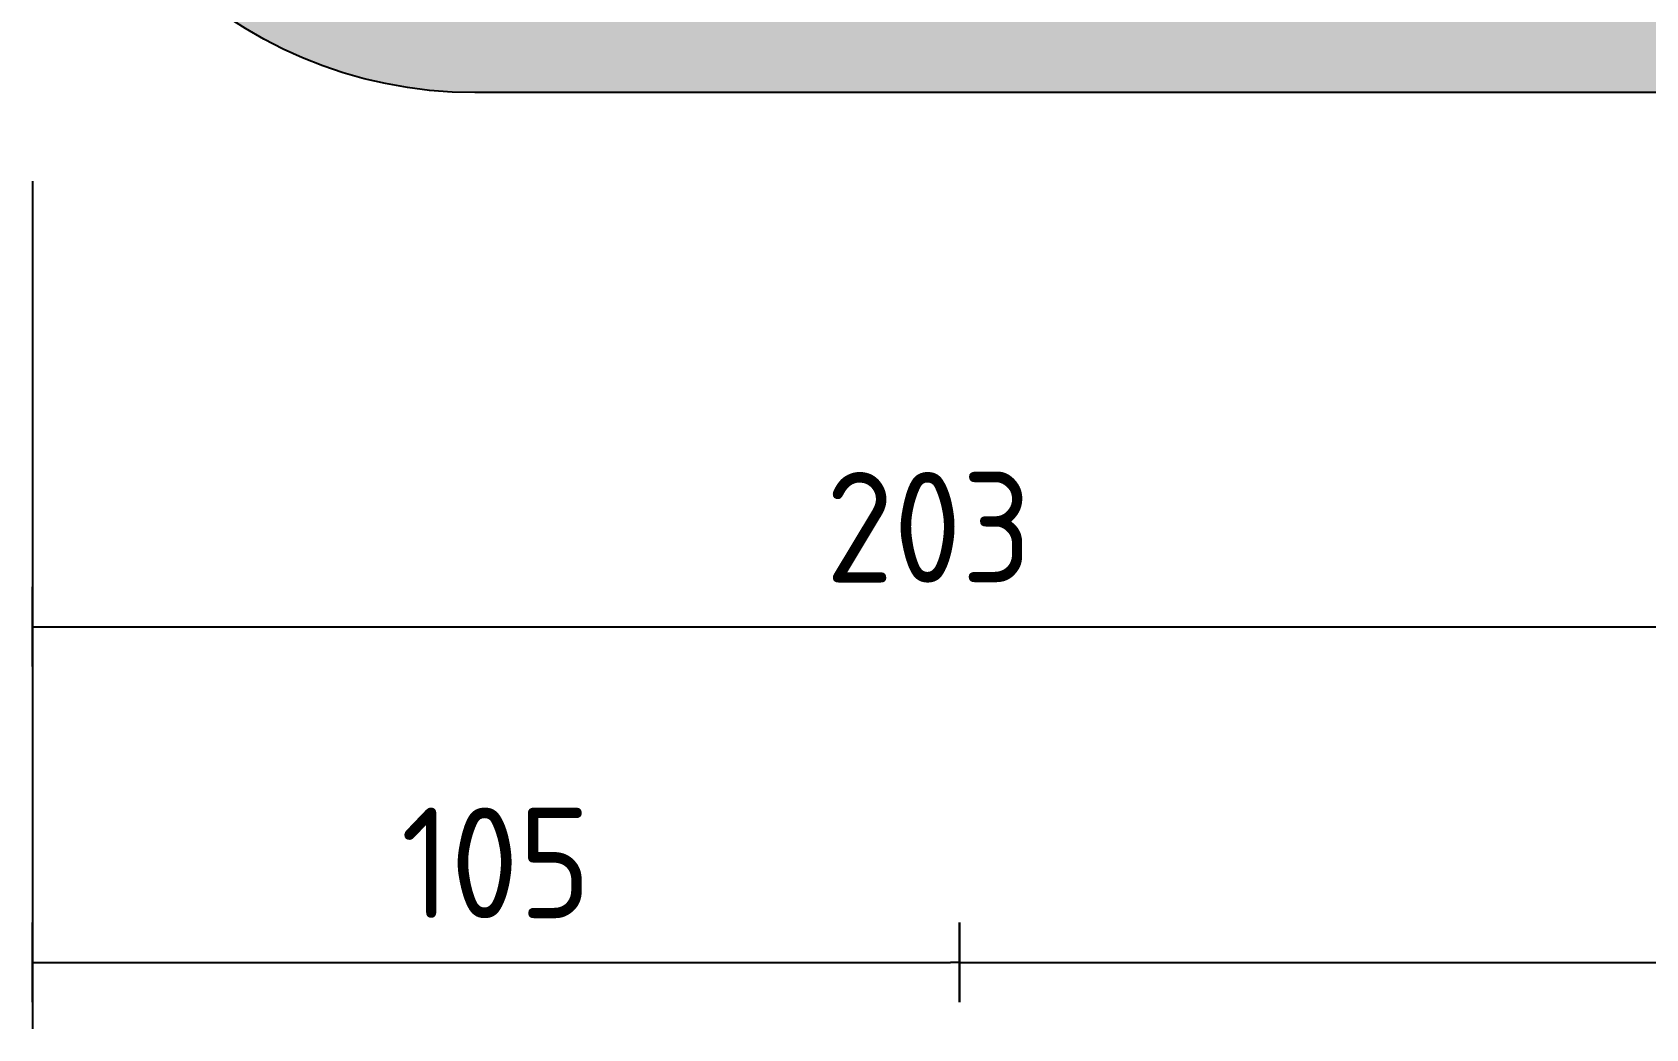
# Model space of a CAD drawing. Header units: millimetres. Extents: x 0 to 420, y 0 to 297.
# Drawn here: x 154.73 to 191.2, y 107.47 to 130 of the extents above; entities that cross this region are included whole.
import ezdxf

# ---------------------------------------------------------------- set-up
doc = ezdxf.new("R2010")
doc.units = ezdxf.units.MM
doc.header["$LTSCALE"] = 10
doc.header["$MEASUREMENT"] = 0
doc.layers.add('L25', color=1, linetype='Continuous')
doc.layers.add('T25', color=1, linetype='Continuous')
doc.layers.add('YELLOW', color=7, linetype='Continuous', true_color=0xfcd900)
doc.styles.add('ISO', font='isocp2.shx')
doc.dimstyles.new('SIGNSDIM', dxfattribs={"dimtxt": 2.5, "dimasz": 0.2, "dimexe": 1.5, "dimexo": 2, "dimgap": 1, "dimtad": 1, "dimdec": 4, "dimlfac": 5, "dimrnd": 1, "dimdsep": 46, "dimtxsty": 'ISO', "dimblk": 'SGNDIM', "dimcen": 2.5, "dimse2": 1, "dimadec": 0, "dimazin": 0, "dimtfac": 1, "dimtdec": 4, "dimtix": 1, "dimtmove": 0, "dimatfit": 3, "dimldrblk": 'SGNDIM', "dimfxl": 1, "dimtolj": 1, "dimtzin": 0, "dimarcsym": 0})

# ---------------------------------------------------------------- blocks, each defined once
blk = doc.blocks.new('SGNDIM')
for p, q in [((0, 4.5), (0, -4.5)), ((0, 0), (-1, 0))]:
    blk.add_line(p, q)
blk = doc.blocks.new('*D39')
at = {"layer": 'Defpoints', "color": 0}
for p in [(175.692, 128.633), (283.782, 128.633), (283.782, 108.969)]:
    blk.add_point(p, dxfattribs=at)
at = {"layer": 'T25', "color": 0, "lineweight": -2}
blk.add_line((175.892, 108.969), (283.582, 108.969), dxfattribs=at)
at = {"layer": 'T25', "color": 0, "lineweight": -2, "xscale": 0.2, "yscale": 0.2, "zscale": 0.2, "rotation": 180}
blk.add_blockref('SGNDIM', (175.692, 108.969), dxfattribs=at)
at = {"layer": 'T25', "color": 0, "lineweight": -2, "xscale": 0.2, "yscale": 0.2, "zscale": 0.2}
blk.add_blockref('SGNDIM', (283.782, 108.969), dxfattribs=at)
at = {"layer": 'T25', "color": 0, "insert": (229.737, 111.219), "char_height": 2.5, "attachment_point": 5, "style": 'ISO'}
blk.add_mtext('\\A1;540', dxfattribs=at)
blk = doc.blocks.new('*D40')
at = {"layer": 'Defpoints', "color": 0}
for p in [(154.737, 128.633), (175.692, 128.633), (175.692, 108.969)]:
    blk.add_point(p, dxfattribs=at)
at = {"layer": 'T25', "color": 0, "lineweight": -2}
for p, q in [((154.737, 126.633), (154.737, 107.469)), ((154.937, 108.969), (175.492, 108.969))]:
    blk.add_line(p, q, dxfattribs=at)
at = {"layer": 'T25', "color": 0, "lineweight": -2, "xscale": 0.2, "yscale": 0.2, "zscale": 0.2, "rotation": 180}
blk.add_blockref('SGNDIM', (154.737, 108.969), dxfattribs=at)
at = {"layer": 'T25', "color": 0, "lineweight": -2, "xscale": 0.2, "yscale": 0.2, "zscale": 0.2}
blk.add_blockref('SGNDIM', (175.692, 108.969), dxfattribs=at)
at = {"layer": 'T25', "color": 0, "insert": (165.214, 111.219), "char_height": 2.5, "attachment_point": 5, "style": 'ISO'}
blk.add_mtext('\\A1;105', dxfattribs=at)
blk = doc.blocks.new('*D43')
at = {"layer": 'Defpoints', "color": 0}
for p in [(154.737, 128.633), (195.252, 128.633), (195.252, 116.556)]:
    blk.add_point(p, dxfattribs=at)
at = {"layer": 'T25', "color": 0, "lineweight": -2}
for p, q in [((154.737, 126.633), (154.737, 115.056)), ((154.937, 116.556), (195.052, 116.556))]:
    blk.add_line(p, q, dxfattribs=at)
at = {"layer": 'T25', "color": 0, "lineweight": -2, "xscale": 0.2, "yscale": 0.2, "zscale": 0.2, "rotation": 180}
blk.add_blockref('SGNDIM', (154.737, 116.556), dxfattribs=at)
at = {"layer": 'T25', "color": 0, "lineweight": -2, "xscale": 0.2, "yscale": 0.2, "zscale": 0.2}
blk.add_blockref('SGNDIM', (195.252, 116.556), dxfattribs=at)
at = {"layer": 'T25', "color": 0, "insert": (174.994, 118.806), "char_height": 2.5, "attachment_point": 5, "style": 'ISO'}
blk.add_mtext('\\A1;203', dxfattribs=at)

msp = doc.modelspace()

# ---------------------------------------------------------------- hatches: boundary and pattern name
at = {"layer": 'YELLOW'}
h = msp.add_hatch(color=256, dxfattribs=at)
edge = h.paths.add_edge_path(flags=16)
edge.add_line((156.736977, 138.632541), (156.736977, 218.723121))
edge.add_arc((164.736977, 218.723121), 8, 90, 180, ccw=False)
edge.add_line((164.736977, 226.723121), (294.736977, 226.723121))
edge.add_arc((294.736977, 218.723121), 8, 0, 90, ccw=False)
edge.add_line((302.736977, 218.723121), (302.736977, 138.632541))
edge.add_arc((294.736977, 138.632541), 8, -90, 0, ccw=False)
edge.add_line((294.736977, 130.632541), (164.736977, 130.632541))
edge.add_arc((164.736977, 138.632541), 8, 180, 270, ccw=False)
edge = h.paths.add_edge_path()
edge.add_line((154.736977, 138.632541), (154.736977, 218.723121))
edge.add_arc((164.736977, 218.723121), 10, 90, 180, ccw=False)
edge.add_line((164.736977, 228.723121), (294.736977, 228.723121))
edge.add_arc((294.736977, 218.723121), 10, 0, 90, ccw=False)
edge.add_line((304.736977, 218.723121), (304.736977, 138.632541))
edge.add_arc((294.736977, 138.632541), 10, -90, 0, ccw=False)
edge.add_line((294.736977, 128.632541), (164.736977, 128.632541))
edge.add_arc((164.736977, 138.632541), 10, 180, 270, ccw=False)

# ---------------------------------------------------------------- linework, layer by layer
at = {"layer": 'L25'}
msp.add_lwpolyline([(154.736977, 138.632541), (154.736977, 218.723121, -0.414213562), (164.736977, 228.723121), (294.736977, 228.723121, -0.414213562), (304.736977, 218.723121), (304.736977, 138.632541, -0.414213562), (294.736977, 128.632541), (164.736977, 128.632541, -0.414213562)], format="xyb", close=True, dxfattribs=at)

# ---------------------------------------------------------------- dimensions: what is measured, and where the dimension line sits
at = {"layer": 'T25'}
for base, p2, picture, middle in [((175.691593, 108.969314), (175.691593, 128.632541), '*D40', (165.214285, 111.219314)), ((195.251821, 116.556178), (195.251821, 128.632541), '*D43', (174.994399, 118.806424))]:
    dim = msp.add_linear_dim(base=base, p1=(154.736977, 128.632541), p2=p2, dimstyle='SIGNSDIM', dxfattribs=at)
    dim.commit()
    dim.dimension.update_dxf_attribs({"geometry": picture, "text_midpoint": middle})
dim = msp.add_linear_dim(base=(283.78236, 108.969314), p1=(175.691593, 128.632541), p2=(283.78236, 128.632541), dimstyle='SIGNSDIM', override={"dimse1": 1}, dxfattribs=at)
dim.commit()
dim.dimension.update_dxf_attribs({"geometry": '*D39', "text_midpoint": (229.736977, 111.219314)})

doc.saveas('drawing.dxf')
